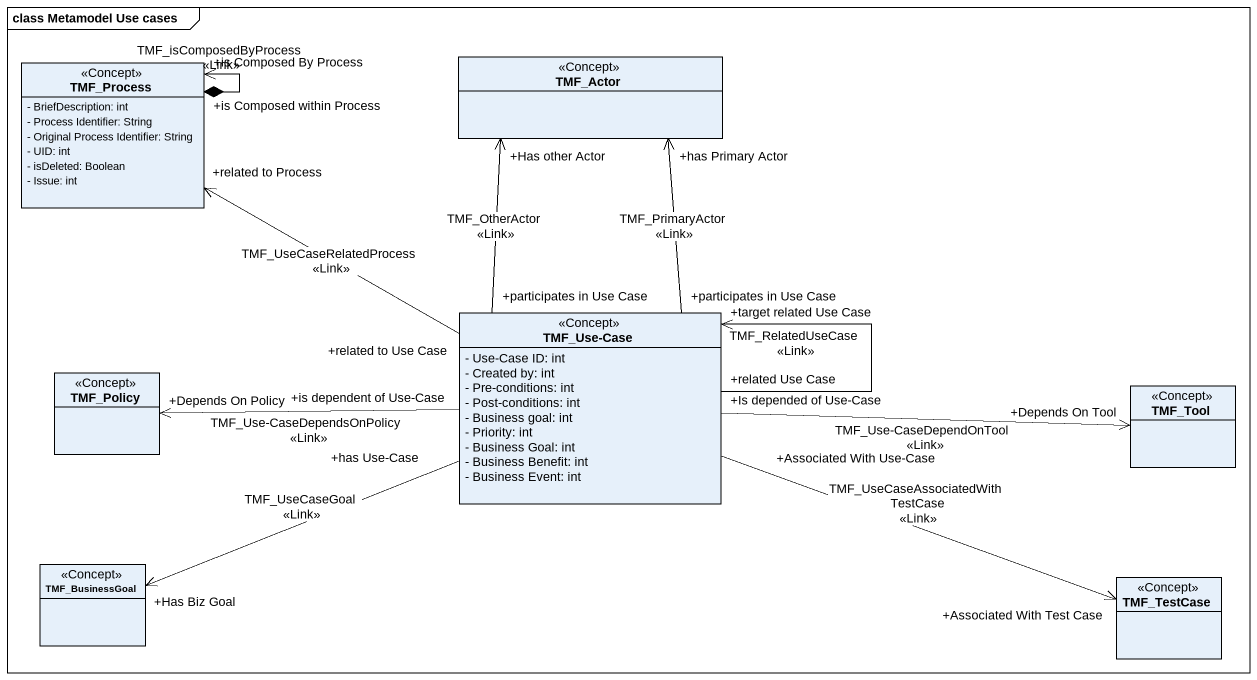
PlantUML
@startuml
mainframe class Metamodel Use cases
hide circle
hide empty members
skinparam classAttributeIconSize 0
class TMF_Process <<Concept>> {
  - BriefDescription: int
  - Process Identifier: String
  - Original Process Identifier: String
  - UID: int
  - isDeleted: Boolean
  - Issue: int
}
class TMF_Actor <<Concept>>
class "TMF_Use-Case" as TMF_Use_Case <<Concept>> {
  - Use-Case ID: int
  - Created by: int
  - Pre-conditions: int
  - Post-conditions: int
  - Business goal: int
  - Priority: int
  - Business Goal: int
  - Business Benefit: int
  - Business Event: int
}
class TMF_Policy <<Concept>>
class TMF_Tool <<Concept>>
class TMF_BusinessGoal <<Concept>>
class TMF_TestCase <<Concept>>
TMF_Process "+is Composed within Process" *--> "+is Composed By Process" TMF_Process : TMF_isComposedByProcess\n<<Link>>
TMF_Use_Case "+related to Use Case" -left-> "+related to Process" TMF_Process : TMF_UseCaseRelatedProcess\n<<Link>>
TMF_Use_Case "+participates in Use Case" -up-> "+has Primary Actor" TMF_Actor : TMF_PrimaryActor\n<<Link>>
TMF_Use_Case "+participates in Use Case" -up-> "+Has other Actor" TMF_Actor : TMF_OtherActor\n<<Link>>
TMF_Use_Case "+related Use Case" --> "+target related Use Case" TMF_Use_Case : TMF_RelatedUseCase\n<<Link>>
TMF_Use_Case "+is dependent of Use-Case" -left-> "+Depends On Policy" TMF_Policy : TMF_Use-CaseDependsOnPolicy\n<<Link>>
TMF_Use_Case "+Is depended of Use-Case" -right-> "+Depends On Tool" TMF_Tool : TMF_Use-CaseDependOnTool\n<<Link>>
TMF_Use_Case "+has Use-Case" -left-> "+Has Biz Goal" TMF_BusinessGoal : TMF_UseCaseGoal\n<<Link>>
TMF_Use_Case "+Associated With Use-Case" -right-> "+Associated With Test Case" TMF_TestCase : TMF_UseCaseAssociatedWithTestCase\n<<Link>>
@enduml
